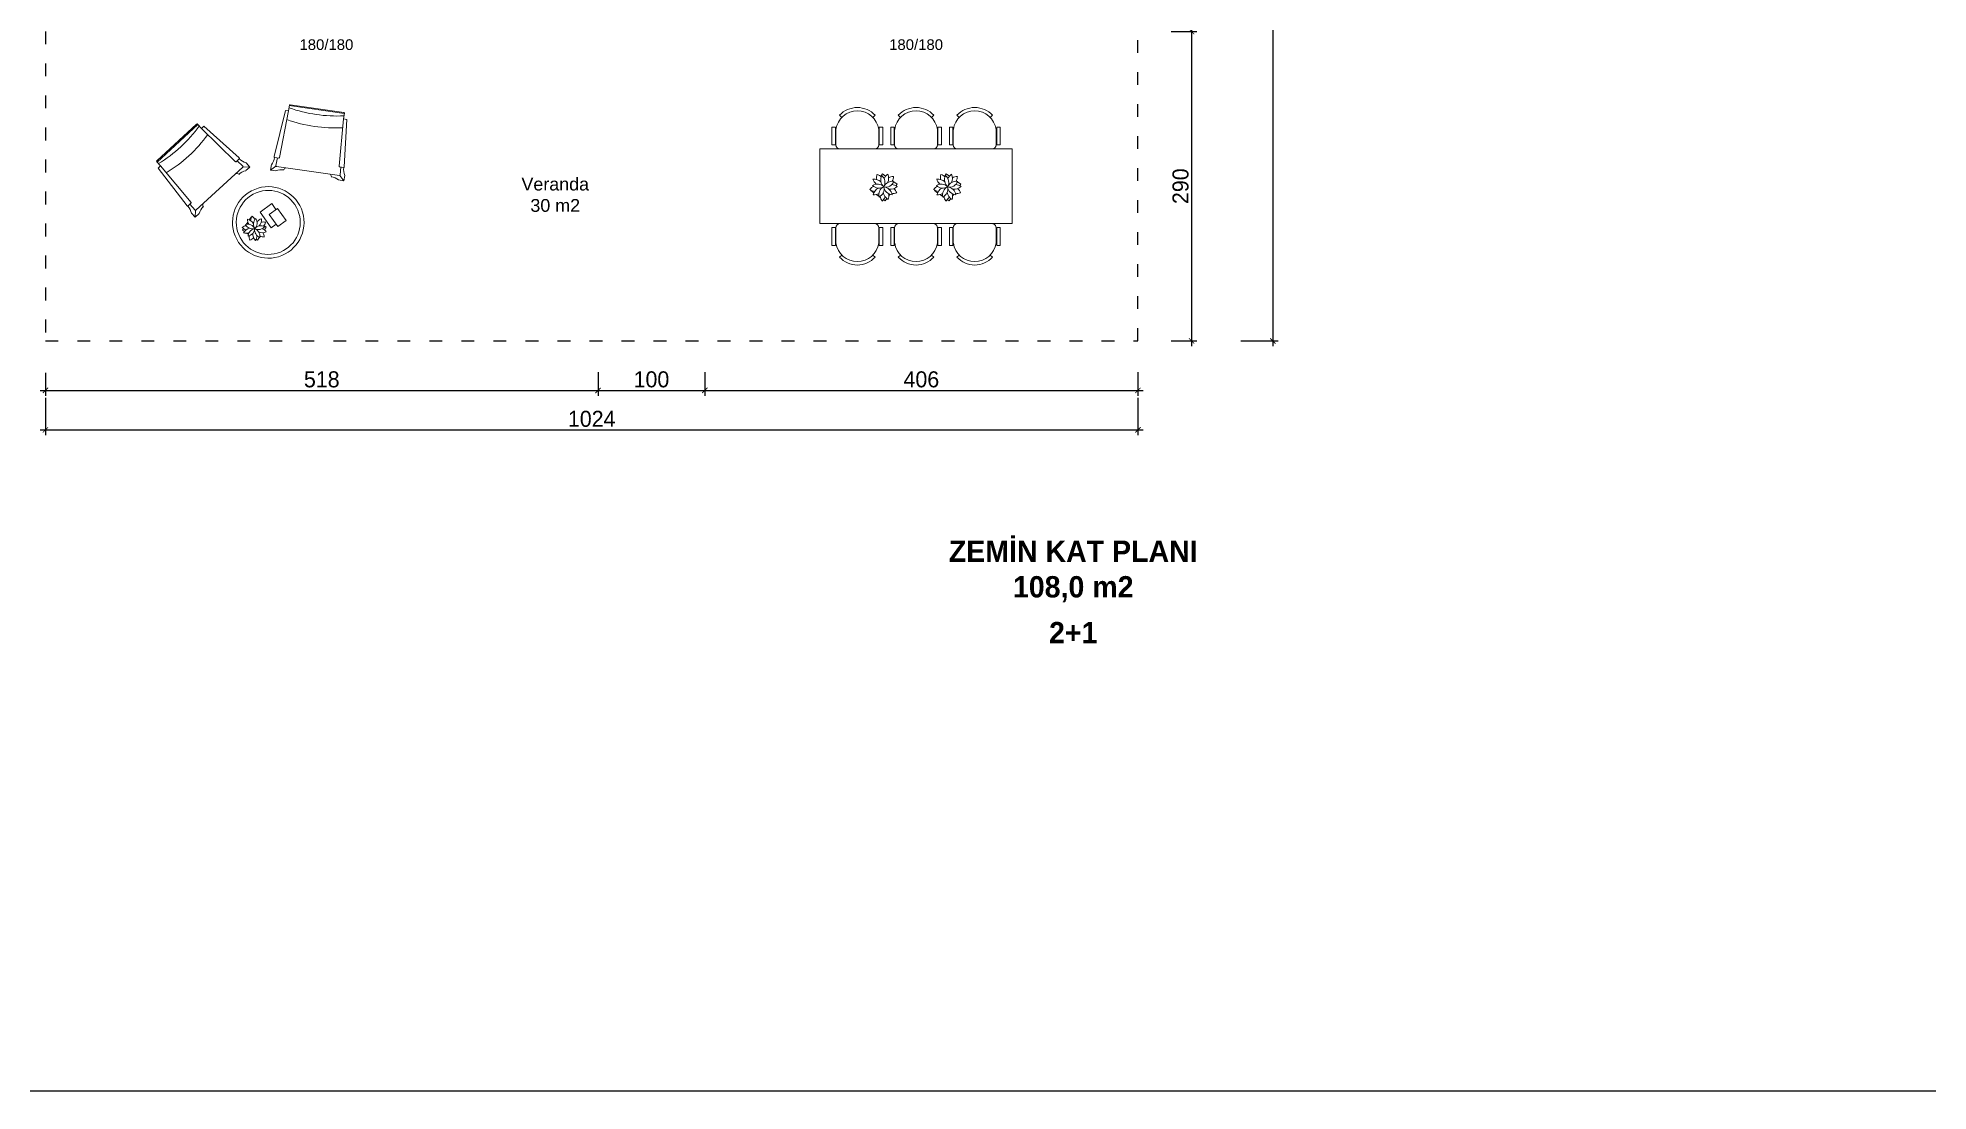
# Model space of a CAD drawing. Header units: inches. Extents: x 321 to 21697, y 7 to 6462.
# Drawn here: x 17198 to 18970, y 7 to 994 of the extents above; entities that cross this region are included whole.
import ezdxf

# ---------------------------------------------------------------- set-up
doc = ezdxf.new("R2010")
doc.units = ezdxf.units.IN
doc.header["$MEASUREMENT"] = 0
doc.linetypes.add('ACAD_ISO03W100', pattern=[30, 12, -18])
doc.layers.add('tefris', color=8, linetype='Continuous', lineweight=5)
doc.layers.add('tefriş', color=8, linetype='Continuous', lineweight=0)
doc.layers.add('Veranda', color=31, linetype='Continuous')
doc.styles.add('DIŞ ÖLÇÜ', font='FRAMDCN.TTF', dxfattribs={"height": 15})
doc.styles.get("Standard").update_dxf_attribs({"font": 'arial.ttf'})
doc.dimstyles.new('YAZI STİLİ', dxfattribs={"dimscale": 0.5, "dimtxt": 15, "dimasz": 10, "dimexe": 10, "dimexo": 10, "dimgap": 5, "dimtad": 1, "dimdec": 0, "dimtxsty": 'DIŞ ÖLÇÜ', "dimblk": 'ARCHTICK', "dimcen": 2.5, "dimdle": 10, "dimadec": 0, "dimazin": 0, "dimtfac": 1, "dimtdec": 0, "dimtix": 1, "dimtmove": 0, "dimatfit": 3, "dimldrblk": 'ARCHTICK', "dimfxl": 60, "dimfxlon": 1, "dimlwd": -1, "dimlwe": -1, "dimarcsym": 0})

# ---------------------------------------------------------------- blocks, each defined once
blk = doc.blocks.new('fewfe-flat-1')
at = {"layer": 'tefriş'}
for p, q in [((6.2, 30), (-14.8, 30)), ((-14.8, 30), (-14.8, 26)), ((-14.8, 26), (6.2, 26)), ((3.5, 25.3), (-14.5, 25.3)), ((6.2, 26), (6.2, 30)), ((-19.5, 20.3), (-19.5, -20.3)), ((17.7, 18.4), (20.3, 21.1)), ((17.7, -18.4), (20.3, -21.1)), ((-14.8, -26), (6.2, -26)), ((-14.8, -30), (-14.8, -26)), ((6.2, -30), (-14.8, -30)), ((-14.5, -25.3), (-7.9, -25.3)), ((-7.9, -25.3), (3.5, -25.3)), ((6.2, -26), (6.2, -30))]:
    blk.add_line(p, q, dxfattribs=at)
for centre, radius, start, end in [((-14.5, 20.3), 5, 90, 180), ((0, 0), 25.5, 277.8799, 82.1201), ((0.9, 0), 28.6, 312.6634, 47.3366), ((-14.5, -20.3), 5, 180, 270)]:
    blk.add_arc(centre, radius, start, end, dxfattribs=at)
blk = doc.blocks.new('saksı masa')
at = {"lineweight": 0, "elevation": 51}
for points in [[(42694.8, -80314.2), (42694.8, -80310.9), (42697.5, -80310.9)], [(42704.7, -80310.9), (42705.4, -80310.9)], [(42707.5, -80310.9), (42707.7, -80310.9)], [(42711.4, -80310.9), (42711.8, -80310.9), (42711.8, -80314.1)], [(42694.8, -80321.8), (42694.8, -80321.2)], [(42696.5, -80325.8), (42694.8, -80325.8), (42694.8, -80322.4)], [(42706.8, -80325.8), (42705.2, -80325.8)], [(42711.8, -80323.9), (42711.8, -80325.8), (42709.5, -80325.8)], [(42711.8, -80316.5), (42711.8, -80319.2)], [(42711.8, -80319.9), (42711.8, -80320.9)]]:
    blk.add_lwpolyline(points, dxfattribs=at)
at = {"linetype": 'ByBlock', "lineweight": 0}
for centre, radius, start, end in [((42703.6, -80310.8, 51), 7.29, 183.7527, 264.9553), ((42695.1, -80319.1, 51), 7.91, 7.4841, 81.2239), ((42704.6, -80309.9, 51), 7.21, 160.7524, 194.4914), ((42693.4, -80318.2, 51), 11.6, 46.6486, 67.7895), ((42709.5, -80312.5, 51), 8.58, 139.3987, 188.8676), ((42710.1, -80316.5, 51), 7.29, 111.7527, 192.9553), ((42695.5, -80312.5, 51), 9.31, 6.5068, 36.8699), ((42699.6, -80311, 51), 7.91, 295.4841, 9.2239), ((42711.3, -80317.1, 51), 7.21, 88.7524, 122.4914), ((42700, -80309, 51), 11.6, 334.6486, 355.7895), ((42700.1, -80327.2, 51), 11.6, 118.6486, 139.7895), ((42695.6, -80314, 51), 7.21, 232.7524, 266.4914), ((42695.4, -80323.5, 51), 9.31, 78.5069, 108.8699), ((42699.7, -80310.2, 51), 8.58, 211.3987, 260.8676), ((42701.5, -80325.9, 51), 7.91, 79.4841, 153.2239), ((42696.3, -80315.3, 51), 7.29, 255.7527, 336.9553), ((42705.7, -80327, 51), 9.31, 150.5068, 180.8699), ((42694.4, -80318.8, 51), 8.58, 283.3987, 332.8676), ((42710.7, -80323.7, 51), 11.6, 190.6486, 211.7895), ((42696.8, -80323.8, 51), 7.21, 304.7524, 338.4914), ((42709.9, -80321.9, 51), 7.91, 151.4841, 225.2239), ((42706.7, -80324.4, 51), 7.29, 39.7527, 120.9553), ((42708.7, -80312.7, 51), 7.91, 223.4841, 297.2239), ((42698.2, -80323.6, 51), 7.29, 327.7527, 48.9553), ((42712.3, -80318.3, 51), 9.31, 222.5069, 252.8699), ((42710.3, -80322.6, 51), 8.58, 67.3987, 116.8676), ((42701, -80326.5, 51), 8.58, 355.3987, 44.8676), ((42710.7, -80312.4, 51), 11.6, 262.6486, 283.7895), ((42706, -80309.3, 51), 9.31, 294.5068, 324.8699), ((42706.5, -80325.7, 51), 7.21, 16.7524, 50.4914)]:
    blk.add_arc(centre, radius, start, end, dxfattribs=at)
blk = doc.blocks.new('sdkg')
at = {"lineweight": 0}
blk.add_lwpolyline([(-25200.4, 766.3), (-25206, 765), (-25210.2, 782.6), (-25196.9, 785.8), (-25195.4, 779.3)], dxfattribs=at)
blk.add_lwpolyline([(-25203.1, 777.5), (-25193.7, 779.7), (-25190.4, 766), (-25199.8, 763.7)], close=True, dxfattribs=at)
for major_axis in [(23.7, -23.7), (21.2, -21.2)]:
    blk.add_ellipse((-25206.7, 770.8), major_axis=major_axis, ratio=1, start_param=0.785398, end_param=7.068583, dxfattribs=at)
at = {"lineweight": 0, "xscale": -1, "rotation": 304.2121771615189}
blk.add_blockref('saksı masa', (65209.5, 10616.1, -51), dxfattribs=at)
blk = doc.blocks.new('_ArchTick')
at = {"color": 0, "linetype": 'ByBlock', "const_width": 0.15}
blk.add_lwpolyline([(-0.5, -0.5), (0.5, 0.5)], dxfattribs=at)
blk = doc.blocks.new('*D364')
at = {"color": 0, "transparency": 16777216}
for p, q in [((17205.4, 680.4), (17205.4, 658.8)), ((17723.4, 680.4), (17723.4, 658.8)), ((17200.4, 663.8), (17728.4, 663.8))]:
    blk.add_line(p, q, dxfattribs=at)
at = {"layer": 'Defpoints', "color": 0, "transparency": 16777216}
for p in [(17205.4, 685.4), (17723.4, 685.4), (17723.4, 663.8)]:
    blk.add_point(p, dxfattribs=at)
at = {"color": 0, "transparency": 16777216, "xscale": 5, "yscale": 5, "zscale": 5, "rotation": 180}
blk.add_blockref('_ArchTick', (17205.4, 663.8), dxfattribs=at)
at = {"color": 0, "transparency": 16777216, "xscale": 5, "yscale": 5, "zscale": 5}
blk.add_blockref('_ArchTick', (17723.4, 663.8), dxfattribs=at)
at = {"color": 0, "transparency": 16777216, "insert": (17464.4, 674.1), "char_height": 15, "attachment_point": 5, "style": 'DIŞ ÖLÇÜ'}
blk.add_mtext('518', dxfattribs=at)
blk = doc.blocks.new('*D365')
at = {"color": 0, "transparency": 16777216}
for p, q in [((17823.4, 681), (17823.4, 658.8)), ((18229.4, 681), (18229.4, 658.8)), ((17818.4, 663.8), (18234.4, 663.8))]:
    blk.add_line(p, q, dxfattribs=at)
at = {"layer": 'Defpoints', "color": 0, "transparency": 16777216}
for p in [(17823.4, 686), (18229.4, 686), (18229.4, 663.8)]:
    blk.add_point(p, dxfattribs=at)
at = {"color": 0, "transparency": 16777216, "xscale": 5, "yscale": 5, "zscale": 5, "rotation": 180}
blk.add_blockref('_ArchTick', (17823.4, 663.8), dxfattribs=at)
at = {"color": 0, "transparency": 16777216, "xscale": 5, "yscale": 5, "zscale": 5}
blk.add_blockref('_ArchTick', (18229.4, 663.8), dxfattribs=at)
at = {"color": 0, "transparency": 16777216, "insert": (18026.4, 674.1), "char_height": 15, "attachment_point": 5, "style": 'DIŞ ÖLÇÜ'}
blk.add_mtext('406', dxfattribs=at)
blk = doc.blocks.new('*D366')
at = {"color": 0, "transparency": 16777216}
for p, q in [((17723.4, 681), (17723.4, 658.8)), ((17823.4, 681), (17823.4, 658.8)), ((17718.4, 663.8), (17828.4, 663.8))]:
    blk.add_line(p, q, dxfattribs=at)
at = {"layer": 'Defpoints', "color": 0, "transparency": 16777216}
for p in [(17723.4, 686), (17823.4, 686), (17823.4, 663.8)]:
    blk.add_point(p, dxfattribs=at)
at = {"color": 0, "transparency": 16777216, "xscale": 5, "yscale": 5, "zscale": 5, "rotation": 180}
blk.add_blockref('_ArchTick', (17723.4, 663.8), dxfattribs=at)
at = {"color": 0, "transparency": 16777216, "xscale": 5, "yscale": 5, "zscale": 5}
blk.add_blockref('_ArchTick', (17823.4, 663.8), dxfattribs=at)
at = {"color": 0, "transparency": 16777216, "insert": (17773.4, 674.1), "char_height": 15, "attachment_point": 5, "style": 'DIŞ ÖLÇÜ'}
blk.add_mtext('100', dxfattribs=at)
blk = doc.blocks.new('*D367')
at = {"color": 0, "transparency": 16777216}
for p, q in [((17205.4, 656.8), (17205.4, 621.8)), ((18229.4, 656.8), (18229.4, 621.8)), ((17200.4, 626.8), (18234.4, 626.8))]:
    blk.add_line(p, q, dxfattribs=at)
at = {"layer": 'Defpoints', "color": 0, "transparency": 16777216}
for p in [(17205.4, 663.8), (18229.4, 662.5), (18229.4, 626.8)]:
    blk.add_point(p, dxfattribs=at)
at = {"color": 0, "transparency": 16777216, "xscale": 5, "yscale": 5, "zscale": 5, "rotation": 180}
blk.add_blockref('_ArchTick', (17205.4, 626.8), dxfattribs=at)
at = {"color": 0, "transparency": 16777216, "xscale": 5, "yscale": 5, "zscale": 5}
blk.add_blockref('_ArchTick', (18229.4, 626.8), dxfattribs=at)
at = {"color": 0, "transparency": 16777216, "insert": (17717.4, 637.1), "char_height": 15, "attachment_point": 5, "style": 'DIŞ ÖLÇÜ'}
blk.add_mtext('1024', dxfattribs=at)
blk = doc.blocks.new('*D368')
at = {"color": 0, "transparency": 16777216}
for p, q in [((18260.5, 1000.2), (18284.6, 1000.2)), ((18279.6, 1005.2), (18279.6, 705.2)), ((18260.5, 710.2), (18284.6, 710.2))]:
    blk.add_line(p, q, dxfattribs=at)
at = {"layer": 'Defpoints', "color": 0, "transparency": 16777216}
for p in [(18255.5, 1000.2), (18255.5, 710.2), (18279.6, 710.2)]:
    blk.add_point(p, dxfattribs=at)
at = {"color": 0, "transparency": 16777216, "xscale": 5, "yscale": 5, "zscale": 5}
for p, rotation in [((18279.6, 1000.2), 90), ((18279.6, 710.2), 270)]:
    blk.add_blockref('_ArchTick', p, dxfattribs=dict(at, rotation=rotation))
at = {"color": 0, "transparency": 16777216, "insert": (18269.4, 855.2), "char_height": 15, "attachment_point": 5, "rotation": 90, "style": 'DIŞ ÖLÇÜ'}
blk.add_mtext('290', dxfattribs=at)
blk = doc.blocks.new('*D370')
at = {"color": 0, "transparency": 16777216}
for p, q in [((18325.8, 1763.2), (18360.8, 1763.2)), ((18355.8, 1768.2), (18355.8, 705.2)), ((18325.8, 710.2), (18360.8, 710.2))]:
    blk.add_line(p, q, dxfattribs=at)
at = {"layer": 'Defpoints', "color": 0, "transparency": 16777216}
for p in [(18313.5, 1763.2), (18280.9, 710.2), (18355.8, 710.2)]:
    blk.add_point(p, dxfattribs=at)
at = {"color": 0, "transparency": 16777216, "xscale": 5, "yscale": 5, "zscale": 5}
for p, rotation in [((18355.8, 1763.2), 90), ((18355.8, 710.2), 270)]:
    blk.add_blockref('_ArchTick', p, dxfattribs=dict(at, rotation=rotation))
at = {"color": 0, "transparency": 16777216, "insert": (18345.5, 1236.7), "char_height": 15, "attachment_point": 5, "rotation": 90, "style": 'DIŞ ÖLÇÜ'}
blk.add_mtext('1053', dxfattribs=at)

msp = doc.modelspace()

# ---------------------------------------------------------------- linework, layer by layer
msp.add_lwpolyline([(16352.7, 2529.5), (19024.6, 2529.5), (19024.6, 7), (16352.7, 7)], close=True)
at = {"layer": 'tefris', "extrusion": (0, 0, -1)}
for p, q in [((17430.4, 926.2), (17419.8, 882.9)), ((17430.4, 926.2), (17419.8, 882.9)), ((17433.3, 925.7), (17424.7, 882.1)), ((17433.3, 925.7), (17424.7, 882.1)), ((17433.3, 925.7), (17430.4, 926.2)), ((17433.3, 925.7), (17430.4, 926.2)), ((17433.3, 925.7), (17434.1, 931.1)), ((17433.3, 925.7), (17434.1, 931.1)), ((17485.5, 923.2), (17434, 930.7)), ((17485.5, 923.2), (17434, 930.7)), ((17485.1, 924.3), (17434.8, 931.6)), ((17485.1, 924.3), (17434.8, 931.6)), ((17484.8, 918.2), (17485.6, 923.6)), ((17484.8, 918.2), (17485.6, 923.6)), ((17309.8, 879), (17347.1, 913.4)), ((17309.8, 879), (17347.1, 913.4)), ((17310, 877.8), (17348.2, 913.1)), ((17310, 877.8), (17348.2, 913.1)), ((17351.6, 909.4), (17348, 913.4)), ((17351.6, 909.4), (17348, 913.4)), ((17351.6, 909.4), (17353.8, 911.4)), ((17351.6, 909.4), (17353.8, 911.4)), ((17351.6, 909.4), (17383.4, 878.2)), ((17351.6, 909.4), (17383.4, 878.2)), ((17353.8, 911.4), (17387, 881.7)), ((17353.8, 911.4), (17387, 881.7)), ((17484.8, 918.2), (17480.6, 874)), ((17484.8, 918.2), (17480.6, 874)), ((17484.8, 918.2), (17487.8, 917.8)), ((17484.8, 918.2), (17487.8, 917.8)), ((17487.8, 917.8), (17485.5, 873.3)), ((17487.8, 917.8), (17485.5, 873.3)), ((17313.4, 874.2), (17309.7, 878.1)), ((17313.4, 874.2), (17309.7, 878.1)), ((17313.4, 874.2), (17311.2, 872.1)), ((17313.4, 874.2), (17311.2, 872.1)), ((17311.2, 872.1), (17338.2, 836.7)), ((17311.2, 872.1), (17338.2, 836.7)), ((17313.4, 874.2), (17341.9, 840)), ((17313.4, 874.2), (17341.9, 840)), ((17390.4, 873), (17346.5, 832.6)), ((17390.4, 873), (17346.5, 832.6)), ((17387, 880.8), (17384.2, 878.2)), ((17387, 880.8), (17384.2, 878.2)), ((17385.1, 879.1), (17390.4, 873.9)), ((17385.1, 879.1), (17390.4, 873.9)), ((17390.6, 873.5), (17396.9, 873.2)), ((17390.6, 873.5), (17396.9, 873.2)), ((17396.9, 873.2), (17393.1, 869.8)), ((17396.9, 873.2), (17393.1, 869.8)), ((17396.9, 873.2), (17393.4, 877)), ((17396.9, 873.2), (17393.4, 877)), ((17416.4, 870.3), (17417.2, 875.4)), ((17416.4, 870.3), (17417.2, 875.4)), ((17421.5, 874.1), (17416.4, 870.3)), ((17421.5, 874.1), (17416.4, 870.3)), ((17416.4, 870.3), (17421.5, 869.6)), ((17416.4, 870.3), (17421.5, 869.6)), ((17420.3, 882.1), (17424.1, 881.6)), ((17420.3, 882.1), (17424.1, 881.6)), ((17422.8, 881.8), (17421.4, 874.6)), ((17422.8, 881.8), (17421.4, 874.6)), ((17421.9, 873.8), (17481, 865.2)), ((17421.9, 873.8), (17481, 865.2)), ((17484.8, 872.8), (17481.1, 873.3)), ((17484.8, 872.8), (17481.1, 873.3)), ((17482.4, 873.1), (17481.7, 865.8)), ((17482.4, 873.1), (17481.7, 865.8)), ((17485.2, 860.3), (17480.2, 861.1)), ((17485.2, 860.3), (17480.2, 861.1)), ((17481.4, 865.4), (17485.2, 860.3)), ((17481.4, 865.4), (17485.2, 860.3)), ((17485.2, 860.3), (17485.9, 865.4)), ((17485.2, 860.3), (17485.9, 865.4)), ((17339, 836.6), (17341.8, 839.2)), ((17339, 836.6), (17341.8, 839.2)), ((17340.9, 838.3), (17345.6, 832.6)), ((17340.9, 838.3), (17345.6, 832.6)), ((17345.8, 826.1), (17342.3, 829.9)), ((17345.8, 826.1), (17342.3, 829.9)), ((17346, 832.4), (17345.8, 826.1)), ((17346, 832.4), (17345.8, 826.1)), ((17345.8, 826.1), (17349.5, 829.6)), ((17345.8, 826.1), (17349.5, 829.6))]:
    msp.add_line(p, q, dxfattribs=at)
at = {"layer": 'tefris'}
msp.add_line((17986.4, 890.2), (17986.4, 890.2), dxfattribs=at)
msp.add_lwpolyline([(17931.4, 820.2), (17931.4, 890.2), (18111.4, 890.2), (18111.4, 820.2)], close=True, dxfattribs=at)
at = {"layer": 'tefris', "extrusion": (0, 0, -1)}
for centre, radius, start, end in [((-17478.3, 1054.1), 133.1, 267.0185, 289.5466), ((-17478.3, 1054.1), 133.1, 267.0185, 289.5466), ((-17434.7, 931), 0.6, 8.2826, 98.2826), ((-17434.7, 931), 0.6, 8.2826, 98.2826), ((-17485, 923.7), 0.6, 98.2826, 188.2826), ((-17485, 923.7), 0.6, 98.2826, 188.2826), ((-17242, 990), 133.1, 216.0691, 238.5971), ((-17242, 990), 133.1, 216.0691, 238.5971), ((-17347.5, 913), 0.6, 47.3331, 137.3331), ((-17347.5, 913), 0.6, 47.3331, 137.3331), ((-17476.7, 1042.9), 133.1, 266.8377, 289.7274), ((-17476.7, 1042.9), 133.1, 266.8377, 289.7274), ((-17249.7, 981.6), 133.1, 215.8883, 238.7779), ((-17249.7, 981.6), 133.1, 215.8883, 238.7779), ((-17310.2, 878.5), 0.6, 317.3331, 47.3331), ((-17310.2, 878.5), 0.6, 317.3331, 47.3331), ((-17383.8, 878.7), 0.6, 227.3331, 314.4808), ((-17383.8, 878.7), 0.6, 227.3331, 314.4808), ((-17396.1, 855.8), 14.2, 47.8106, 78.05), ((-17396.1, 855.8), 14.2, 47.8106, 78.05), ((-17386.6, 881.2), 0.6, 131.9479, 227.3331), ((-17386.6, 881.2), 0.6, 131.9479, 227.3331), ((-17397.5, 890.6), 14.2, 286.6162, 316.8556), ((-17397.5, 890.6), 14.2, 286.6162, 316.8556), ((-17390, 873.5), 0.6, 134.4808, 227.3331), ((-17390, 873.5), 0.6, 134.4808, 227.3331), ((-17406.1, 884.3), 14.2, 188.76, 218.9995), ((-17406.1, 884.3), 14.2, 188.76, 218.9995), ((-17420.4, 882.7), 0.6, 278.2826, 13.6678), ((-17420.4, 882.7), 0.6, 278.2826, 13.6678), ((-17422, 874.4), 0.6, 278.2826, 11.1349), ((-17422, 874.4), 0.6, 278.2826, 11.1349), ((-17426.9, 856.4), 14.2, 67.5656, 97.8051), ((-17426.9, 856.4), 14.2, 67.5656, 97.8051), ((-17424.1, 882.2), 0.6, 191.1349, 278.2826), ((-17424.1, 882.2), 0.6, 191.1349, 278.2826), ((-17431.6, 869.7), 2.91, 16.3151, 74.0746), ((-17431.6, 869.7), 2.91, 16.3151, 74.0746), ((-17481.2, 873.9), 0.6, 278.2826, 5.4302), ((-17481.2, 873.9), 0.6, 278.2826, 5.4302), ((-17499.1, 870.8), 14.2, 337.5656, 7.8051), ((-17499.1, 870.8), 14.2, 337.5656, 7.8051), ((-17484.9, 873.4), 0.6, 182.8973, 278.2826), ((-17484.9, 873.4), 0.6, 182.8973, 278.2826), ((-17384.7, 864.2), 2.91, 71.5411, 129.3006), ((-17384.7, 864.2), 2.91, 71.5411, 129.3006), ((-17470.5, 864.1), 2.91, 122.4905, 180.2501), ((-17470.5, 864.1), 2.91, 122.4905, 180.2501), ((-17471.2, 850), 14.2, 98.76, 128.9995), ((-17471.2, 850), 14.2, 98.76, 128.9995), ((-17481.1, 865.8), 0.6, 185.4302, 278.2826), ((-17481.1, 865.8), 0.6, 185.4302, 278.2826), ((-17338.6, 837), 0.6, 227.3331, 322.7183), ((-17338.6, 837), 0.6, 227.3331, 322.7183), ((-17328.4, 826.9), 14.2, 137.8106, 168.05), ((-17328.4, 826.9), 14.2, 137.8106, 168.05), ((-17341.4, 839.6), 0.6, 140.1854, 227.3331), ((-17341.4, 839.6), 0.6, 140.1854, 227.3331), ((-17363.1, 825.5), 14.2, 16.6162, 46.8556), ((-17363.1, 825.5), 14.2, 16.6162, 46.8556), ((-17355.8, 837.6), 2.91, 325.3656, 23.1251), ((-17355.8, 837.6), 2.91, 325.3656, 23.1251), ((-17346.1, 833), 0.6, 227.3331, 320.1854), ((-17346.1, 833), 0.6, 227.3331, 320.1854)]:
    msp.add_arc(centre, radius, start, end, dxfattribs=at)
at = {"layer": 'Veranda', "linetype": 'ACAD_ISO03W100'}
msp.add_lwpolyline([(17205.4, 1000.2), (17205.4, 710.2), (18229.4, 710.2), (18229.4, 1000.2)], dxfattribs=at)

# ---------------------------------------------------------------- block references
at = {"layer": 'tefris', "yscale": 0.7920000000000001, "zscale": 0.7920000000000001}
for p, xscale, rotation in [((17966.4, 905.6), 0.7920000000000001, 90), ((18021.4, 905.6), 0.7920000000000001, 90), ((18076.4, 905.6), -0.7920000000000001, 270), ((17966.4, 804.7), -0.7920000000000001, 90), ((18021.4, 804.7), 0.7920000000000001, 270.0000000002281), ((18076.4, 804.7), 0.7920000000000001, 270.0000000002281)]:
    msp.add_blockref('fewfe-flat-1', p, dxfattribs=dict(at, xscale=xscale, rotation=rotation))
at = {"layer": 'tefris', "lineweight": 0, "xscale": -1.124734558589225, "yscale": 1.124734558589225, "zscale": 1.124734558589225, "rotation": 54.92797529357883}
for p in [(-28344.9, 92071.3, -57.4), (-28285.1, 92071.3, -57.4)]:
    msp.add_blockref('saksı masa', p, dxfattribs=at)
at = {"layer": 'tefris', "rotation": 22.27757278636685}
msp.add_blockref('sdkg', (41031.7, 9663.7), dxfattribs=at)

# ---------------------------------------------------------------- texts
at = {"attachment_point": 1}
for s, width, insert, char_height in [('\\pxqc;180/180', 46.527, (17445.5, 992.9), 10), ('\\pxqc;180/180', 46.527, (17998.2, 992.9), 10), ('\\pxqc;Veranda\\P30 m2', 88.691, (17638.9, 863.2), 12), ('\\pxqc;{\\fFranklin Gothic Medium Cond|b1|i0|c162|p34;ZEMİN KAT PLANI \\P108,0 m2}', 496.116, (17920.7, 523.1), 20), ('\\pxqc;{\\fFranklin Gothic Medium Cond|b1|i0|c162|p34;\\C252;\\c9999763;2+1}', 496.116, (17920.7, 446.8), 20)]:
    msp.add_mtext_dynamic_manual_height_columns(s, width=width, gutter_width=12.5, heights=[0], dxfattribs=dict(at, insert=insert, char_height=char_height))

# ---------------------------------------------------------------- dimensions: what is measured, and where the dimension line sits
for base, p1, p2, picture, middle in [((18355.8, 710.2), (18313.5, 1763.2), (18280.9, 710.2), '*D370', (18345.5, 1236.7)), ((18279.6, 710.2), (18255.5, 1000.2), (18255.5, 710.2), '*D368', (18269.4, 855.2))]:
    dim = msp.add_linear_dim(base=base, p1=p1, p2=p2, angle=90, dimstyle='YAZI STİLİ')
    dim.commit()
    dim.dimension.update_dxf_attribs({"geometry": picture, "text_midpoint": middle})
for base, p1, p2, picture, middle in [((17723.4, 663.8), (17205.4, 685.4), (17723.4, 685.4), '*D364', (17464.4, 674.1)), ((17823.4, 663.8), (17723.4, 686), (17823.4, 686), '*D366', (17773.4, 674.1)), ((18229.4, 663.8), (17823.4, 686), (18229.4, 686), '*D365', (18026.4, 674.1)), ((18229.4, 626.8), (17205.4, 663.8), (18229.4, 662.5), '*D367', (17717.4, 637.1))]:
    dim = msp.add_linear_dim(base=base, p1=p1, p2=p2, dimstyle='YAZI STİLİ')
    dim.commit()
    dim.dimension.update_dxf_attribs({"geometry": picture, "text_midpoint": middle})

doc.saveas('drawing.dxf')
